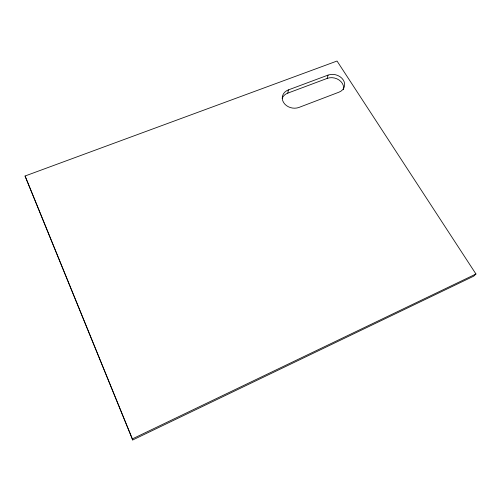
<?xml version="1.0" encoding="UTF-8"?>
<svg xmlns="http://www.w3.org/2000/svg" width="501" height="501" viewBox="0 0 501 501"><rect width="100%" height="100%" fill="white"/><g stroke="black" fill="none" stroke-linecap="round" stroke-linejoin="round"><path stroke-width="0.75" d="M282.201 98.328A11.404 9.419 11.1 0 1 287.768 93.142L288.413 89.892L328.055 75.112A11.329 9.156 14 0 1 343.266 79.966A11.329 9.156 14 0 1 338.97 92.178L299.041 107.402A11.485 9.463 11.1 0 1 283.579 102.473A11.485 9.463 11.1 0 1 288.413 89.892M287.768 93.142L327.14 78.413L328.055 75.112M475.95 274.003L473.746 276.151L132.74 439.972L25.05 176.008L337.035 61.028L475.95 274.003L132.132 439.014M25.05 176.008L132.74 439.972M327.14 78.413A11.247 9.112 14 0 1 339.133 80.054A11.247 9.112 14 0 1 343.417 89.692"/></g></svg>
